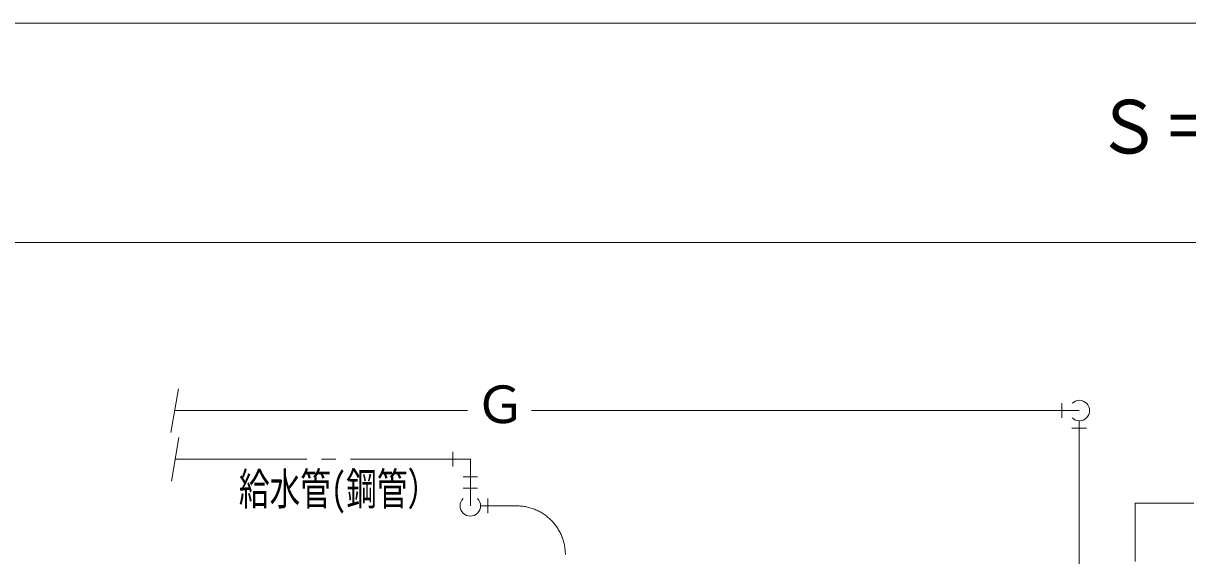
# Model space of a CAD drawing. Units: millimetres, scale not verified, with parts at other scales. Extents: x -12081 to 11949, y -8439 to 8181.
# Drawn here: x -6650 to -4260, y 7088 to 8181 of the extents above; entities that cross this region are included whole.
import ezdxf
from ezdxf.enums import TextEntityAlignment as Align

# ---------------------------------------------------------------- set-up
doc = ezdxf.new("R2010")
doc.units = ezdxf.units.MM
doc.header["$LTSCALE"] = 30
doc.linetypes.add('CHAIN2', pattern=[12, 9, -1, 1, -1])
doc.layers.add('2-2', color=7, linetype='Continuous')
for name, color, linetype, lineweight in [('3-0', 4, 'Continuous', 9), ('3-1', 7, 'Continuous', 9), ('E-0', 7, 'Continuous', 9), ('F-2', 5, 'Continuous', 9)]:
    doc.layers.add(name, color=color, linetype=linetype, lineweight=lineweight)
doc.styles.add('ＭＳ ゴシック', font='')
doc.styles.get('ＭＳ ゴシック').set_extended_font_data('MS Gothic')

msp = doc.modelspace()

# ---------------------------------------------------------------- linework, layer by layer
at = {"layer": '3-0'}
for q in [(-4367.64, 7076.05), (-4247.64, 7196.05)]:
    msp.add_line((-4367.64, 7196.05), q, dxfattribs=at)
at = {"layer": '3-1', "color": 2}
for p, q in [((-6332.05, 7430.92), (-6347.59, 7341.19)), ((-6339.82, 7386.05), (-5738.57, 7386.05)), ((-5607.38, 7386.05), (-4482.64, 7386.05)), ((-4518.64, 7371.05), (-4518.64, 7401.05)), ((-4482.64, 7365.05), (-4482.64, 6203.3)), ((-4467.64, 7350.05), (-4497.64, 7350.05)), ((-6330.76, 7330.92), (-6346.3, 7241.19)), ((-5768.66, 7271.05), (-5768.66, 7301.05)), ((-5717.66, 7250.05), (-5747.66, 7250.05)), ((-5747.66, 7226.5), (-5717.66, 7226.5)), ((-5696.66, 7175.5), (-5696.66, 7205.5))]:
    msp.add_line(p, q, dxfattribs=at)
at = {"layer": '3-1', "color": 2, "linetype": 'CHAIN2'}
for p, q in [((-6338.53, 7286.05), (-5732.66, 7286.05)), ((-5732.66, 7190.5), (-5732.66, 7286.05)), ((-5711.66, 7190.5), (-5687.66, 7190.5)), ((-5687.66, 7190.5), (-5637.64, 7190.5))]:
    msp.add_line(p, q, dxfattribs=at)
at = {"layer": '3-1', "color": 2}
for centre, start, end in [((-4482.64, 7386.05), 225, 135), ((-5732.66, 7190.5), 135, 45)]:
    msp.add_arc(centre, 21, start, end, dxfattribs=at)
at = {"layer": '3-1', "color": 2, "linetype": 'CHAIN2'}
msp.add_arc((-5637.64, 7090.5), 100, 0, 90, dxfattribs=at)
at = {"layer": 'E-0'}
msp.add_lwpolyline([(-12080.75, -8439.4), (-12080.75, 8180.6), (11949.25, 8180.6)], dxfattribs=at)
at = {"layer": 'F-2', "color": 7}
msp.add_line((-12080.75, 7730.6), (11949.25, 7730.6), dxfattribs=at)

# ---------------------------------------------------------------- texts
at = {"layer": '2-2', "style": 'ＭＳ ゴシック', "width": 0.9}
msp.add_text('Ｓ＝１／３０\u3000', height=110, dxfattribs=at).set_placement((-4448.92, 7880.59), align=Align.BOTTOM_LEFT)
at = {"layer": '3-1', "style": 'ＭＳ ゴシック'}
msp.add_text('Ｇ', height=76.98, dxfattribs=at).set_placement((-5723.92, 7337.38), align=Align.BOTTOM_LEFT)
at = {"layer": '3-1', "style": 'ＭＳ ゴシック', "width": 0.7}
msp.add_text('給水管(鋼管）', height=65.98, dxfattribs=at).set_placement((-6207.86, 7172.55), align=Align.BOTTOM_LEFT)

doc.saveas('drawing.dxf')
